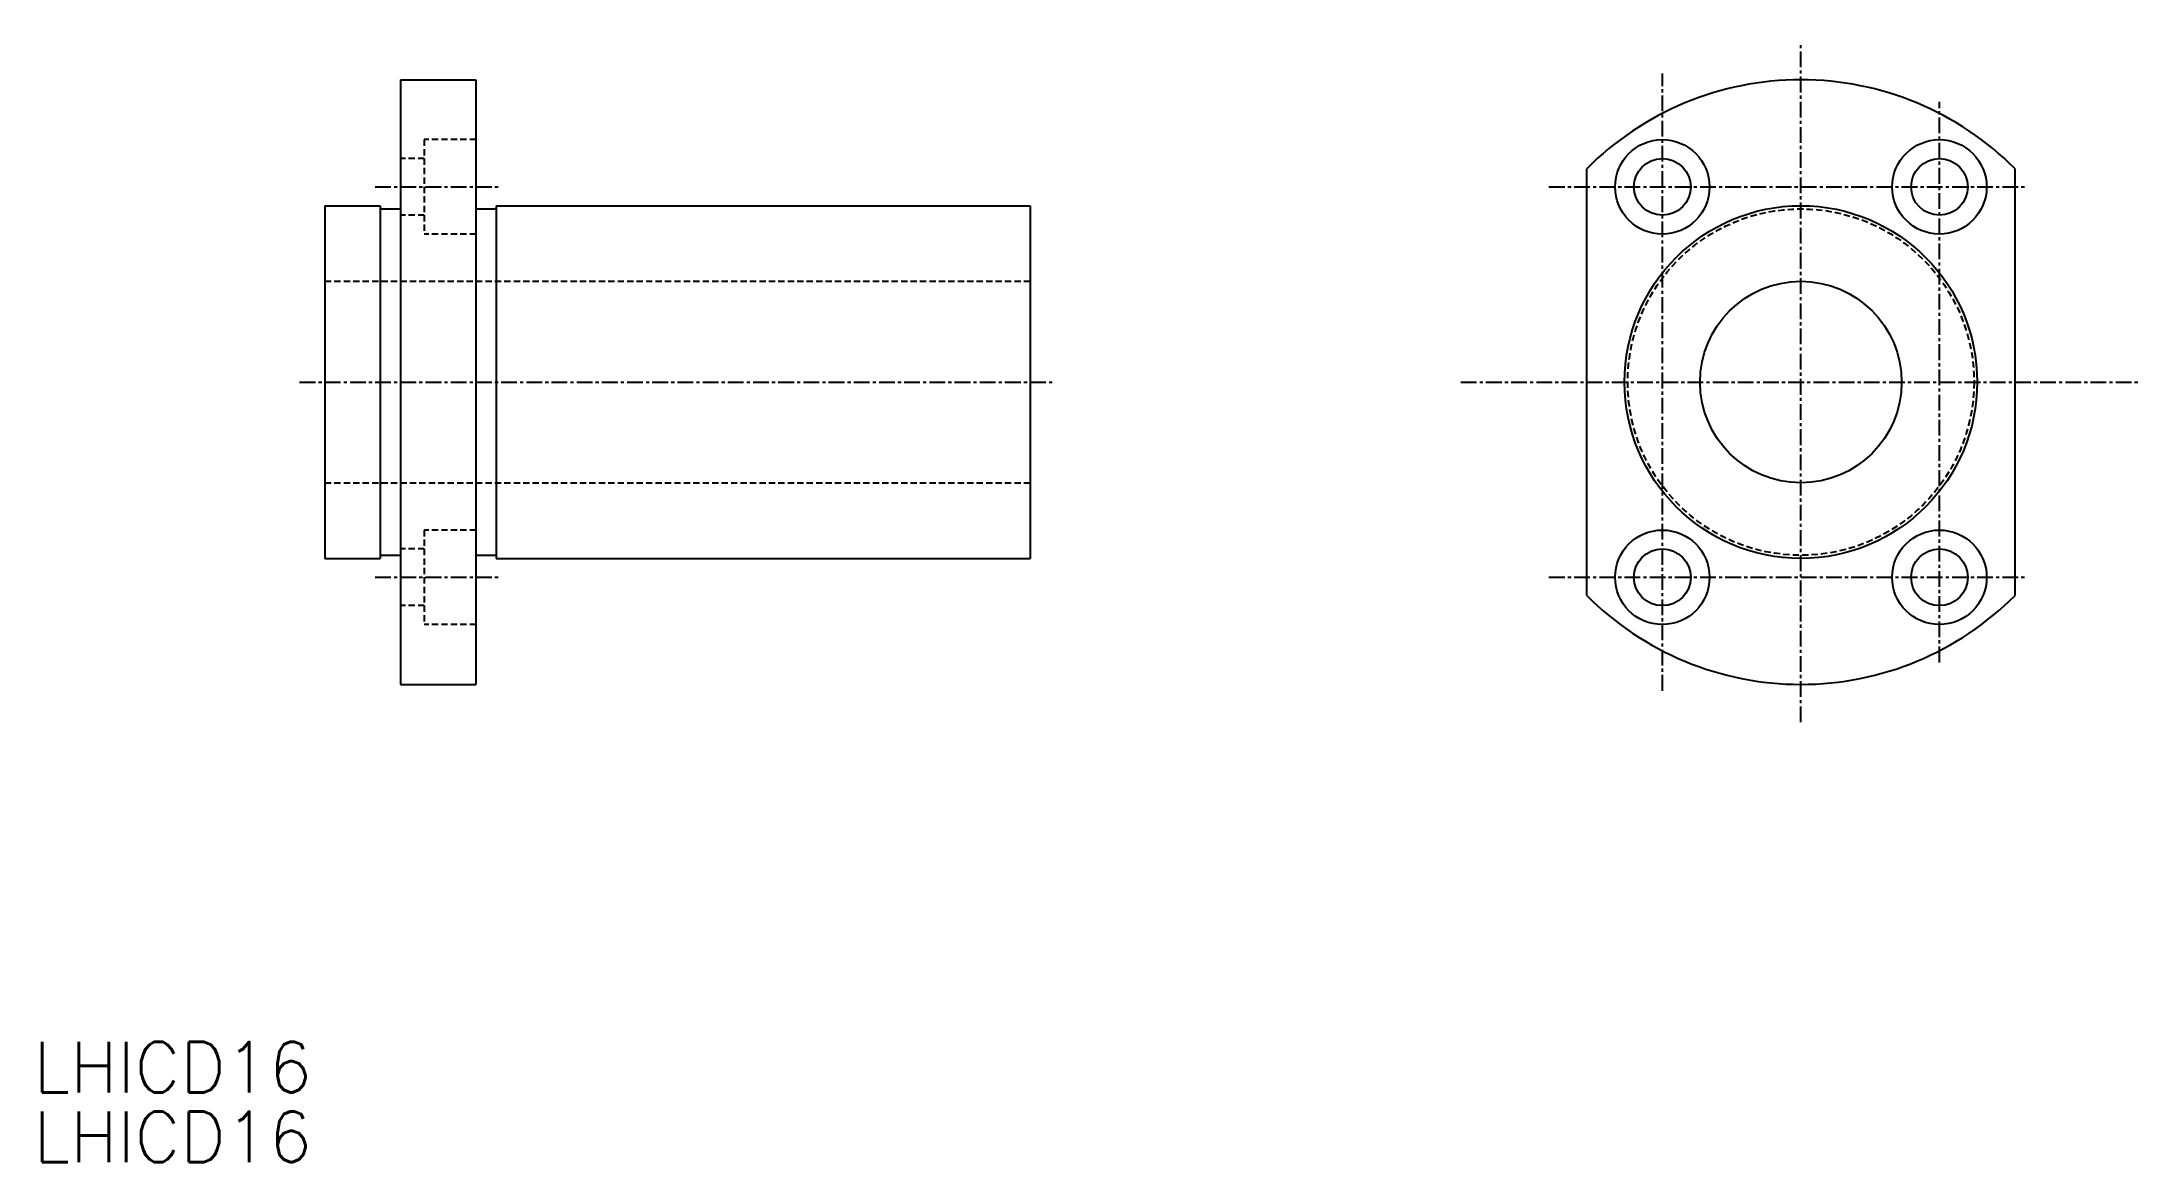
# Model space of a CAD drawing. Extents: x 291 to 457, y 127 to 216.
import ezdxf

# ---------------------------------------------------------------- set-up
doc = ezdxf.new("R2010")
doc.units = 0
doc.linetypes.add('CENTER', pattern=[2, 1.25, -0.25, 0.25, -0.25])
doc.linetypes.add('DASHED', pattern=[0.75, 0.5, -0.25])
doc.layers.get('0').update_dxf_attribs({"linetype": 'CONTINUOUS'})
doc.layers.add('CENTER', color=1, linetype='CENTER')
doc.styles.get("Standard").update_dxf_attribs({"font": 'txt.shx', "bigfont": 'bigfont.shx'})

msp = doc.modelspace()

# ---------------------------------------------------------------- linework, layer by layer
at = {"color": 7, "linetype": 'CONTINUOUS'}
for p, q in [((319.25, 213.38), (319.25, 165.38)), ((319.25, 213.38), (325.25, 213.38)), ((325.25, 213.38), (325.25, 165.38)), ((413.44, 172.44), (413.44, 206.32)), ((447.44, 172.44), (447.44, 206.32)), ((313.25, 203.38), (313.25, 175.38)), ((313.25, 203.38), (317.65, 203.38)), ((317.65, 203.38), (317.65, 175.38)), ((326.85, 203.38), (369.25, 203.38)), ((326.85, 203.38), (326.85, 175.38)), ((369.25, 203.38), (369.25, 175.38)), ((317.65, 203.13), (319.25, 203.13)), ((325.25, 203.13), (326.85, 203.13)), ((313.25, 175.38), (317.65, 175.38)), ((317.65, 175.63), (319.25, 175.63)), ((325.25, 175.63), (326.85, 175.63)), ((326.85, 175.38), (369.25, 175.38)), ((319.25, 165.38), (325.25, 165.38))]:
    msp.add_line(p, q, dxfattribs=at)
at = {"color": 3, "linetype": 'DASHED'}
for p, q in [((321.15, 208.63), (321.15, 201.13)), ((325.25, 208.63), (321.15, 208.63)), ((321.15, 207.13), (319.25, 207.13)), ((321.15, 202.63), (319.25, 202.63)), ((325.25, 201.13), (321.15, 201.13)), ((313.25, 197.38), (369.25, 197.38)), ((313.25, 181.38), (369.25, 181.38)), ((321.15, 177.63), (321.15, 170.13)), ((325.25, 177.63), (321.15, 177.63)), ((321.15, 176.13), (319.25, 176.13)), ((321.15, 171.63), (319.25, 171.63)), ((325.25, 170.13), (321.15, 170.13))]:
    msp.add_line(p, q, dxfattribs=at)
at = {"color": 7, "linetype": 'CONTINUOUS'}
for centre, radius in [((419.44, 204.88), 3.75), ((441.44, 204.88), 3.75), ((419.44, 204.88), 2.25), ((441.44, 204.88), 2.25), ((430.44, 189.38), 14), ((430.44, 189.38), 8), ((419.44, 173.88), 3.75), ((441.44, 173.88), 3.75), ((441.44, 173.88), 2.25)]:
    msp.add_circle(centre, radius, dxfattribs=at)
at = {"color": 3, "linetype": 'DASHED'}
msp.add_circle((430.44, 189.38), 13.75, dxfattribs=at)
msp.add_circle((419.44, 173.88), 2.25)
at = {"color": 7, "linetype": 'CONTINUOUS'}
for start, end in [(44.9005, 135.0995), (224.9005, 315.0995)]:
    msp.add_arc((430.44, 189.38), 24, start, end, dxfattribs=at)
at = {"layer": 'CENTER', "color": 1, "linetype": 'CENTER'}
for p, q in [((430.44, 162.38), (430.44, 216.38)), ((419.44, 164.88), (419.44, 213.88)), ((441.44, 167.13), (441.44, 211.63)), ((317.25, 204.88), (327.25, 204.88)), ((410.44, 204.88), (448.19, 204.88)), ((311.25, 189.38), (371.25, 189.38)), ((403.44, 189.38), (457.44, 189.38)), ((317.25, 173.88), (327.25, 173.88)), ((410.44, 173.88), (448.19, 173.88))]:
    msp.add_line(p, q, dxfattribs=at)

# ---------------------------------------------------------------- texts
at = {"color": 7, "linetype": 'CONTINUOUS'}
for p in [(290.11, 132.99), (290.11, 127.46)]:
    msp.add_text('LHICD16', height=4, dxfattribs=at).set_placement(p)

doc.saveas('drawing.dxf')
